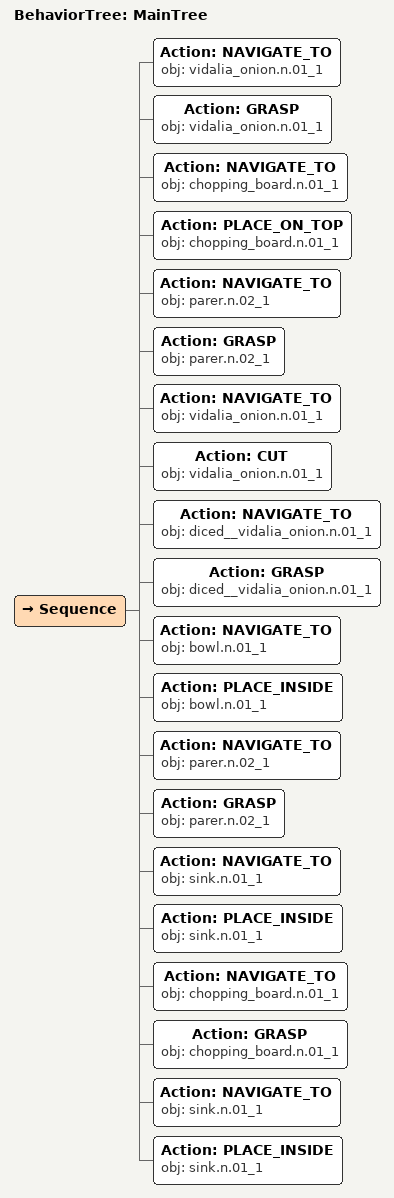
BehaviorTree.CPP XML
<root main_tree_to_execute="MainTree">
  <BehaviorTree ID="MainTree">
    <Sequence>
      <Action ID="NAVIGATE_TO" obj="vidalia_onion.n.01_1"/>
      <Action ID="GRASP" obj="vidalia_onion.n.01_1"/>
      <Action ID="NAVIGATE_TO" obj="chopping_board.n.01_1"/>
      <Action ID="PLACE_ON_TOP" obj="chopping_board.n.01_1"/>
      <Action ID="NAVIGATE_TO" obj="parer.n.02_1"/>
      <Action ID="GRASP" obj="parer.n.02_1"/>
      <Action ID="NAVIGATE_TO" obj="vidalia_onion.n.01_1"/>
      <Action ID="CUT" obj="vidalia_onion.n.01_1"/>
      <Action ID="NAVIGATE_TO" obj="diced__vidalia_onion.n.01_1"/>
      <Action ID="GRASP" obj="diced__vidalia_onion.n.01_1"/>
      <Action ID="NAVIGATE_TO" obj="bowl.n.01_1"/>
      <Action ID="PLACE_INSIDE" obj="bowl.n.01_1"/>
      <Action ID="NAVIGATE_TO" obj="parer.n.02_1"/>
      <Action ID="GRASP" obj="parer.n.02_1"/>
      <Action ID="NAVIGATE_TO" obj="sink.n.01_1"/>
      <Action ID="PLACE_INSIDE" obj="sink.n.01_1"/>
      <Action ID="NAVIGATE_TO" obj="chopping_board.n.01_1"/>
      <Action ID="GRASP" obj="chopping_board.n.01_1"/>
      <Action ID="NAVIGATE_TO" obj="sink.n.01_1"/>
      <Action ID="PLACE_INSIDE" obj="sink.n.01_1"/>
    </Sequence>
  </BehaviorTree>
</root>
